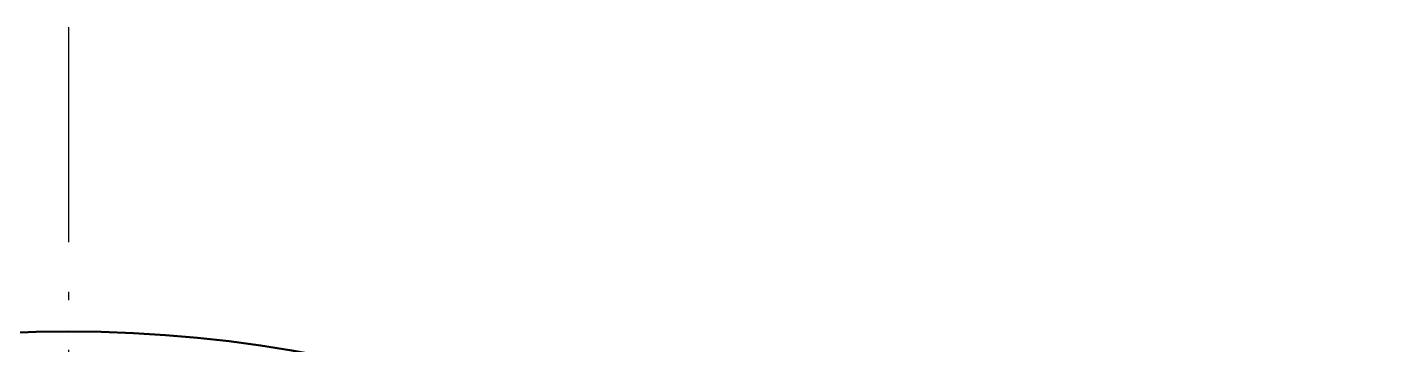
# Model space of a CAD drawing. Header units: millimetres. Extents: x 0 to 594, y 0 to 420.
# Drawn here: x 94.87 to 115.36, y 183.9 to 188.7 of the extents above; entities that cross this region are included whole.
import ezdxf

# ---------------------------------------------------------------- set-up
doc = ezdxf.new("R2010")
doc.units = ezdxf.units.MM
doc.linetypes.add('ISO02-TRAZOS', pattern=[3.75, 3, -0.75])
doc.linetypes.add('ISO04-TRAZO-PUNTO', pattern=[7.625, 6, -0.75, 0.125, -0.75])
for name, color, linetype, lineweight in [('01-VISIBLE', 7, 'CONTINUOUS', 50), ('02-OCULTA', 4, 'ISO02-TRAZOS', 25), ('03-EJE', 1, 'ISO04-TRAZO-PUNTO', 25)]:
    doc.layers.add(name, color=color, linetype=linetype, lineweight=lineweight)

msp = doc.modelspace()

# ---------------------------------------------------------------- linework, layer by layer
at = {"layer": '01-VISIBLE'}
msp.add_arc((95.5, 164.2), 19.9, 3.6014, 176.3986, dxfattribs=at)
msp.add_arc((95.5, 164.2), 19.9, 3.6014, 176.3986, dxfattribs=at)
at = {"layer": '02-OCULTA'}
msp.add_arc((95.5, 164.2), 19.9, 3.6014, 176.3986, dxfattribs=at)
msp.add_arc((95.5, 164.2), 19.9, 3.6014, 176.3986, dxfattribs=at)
at = {"layer": '03-EJE'}
msp.add_line((95.5, 139.7), (95.5, 188.7), dxfattribs=at)

doc.saveas('drawing.dxf')
